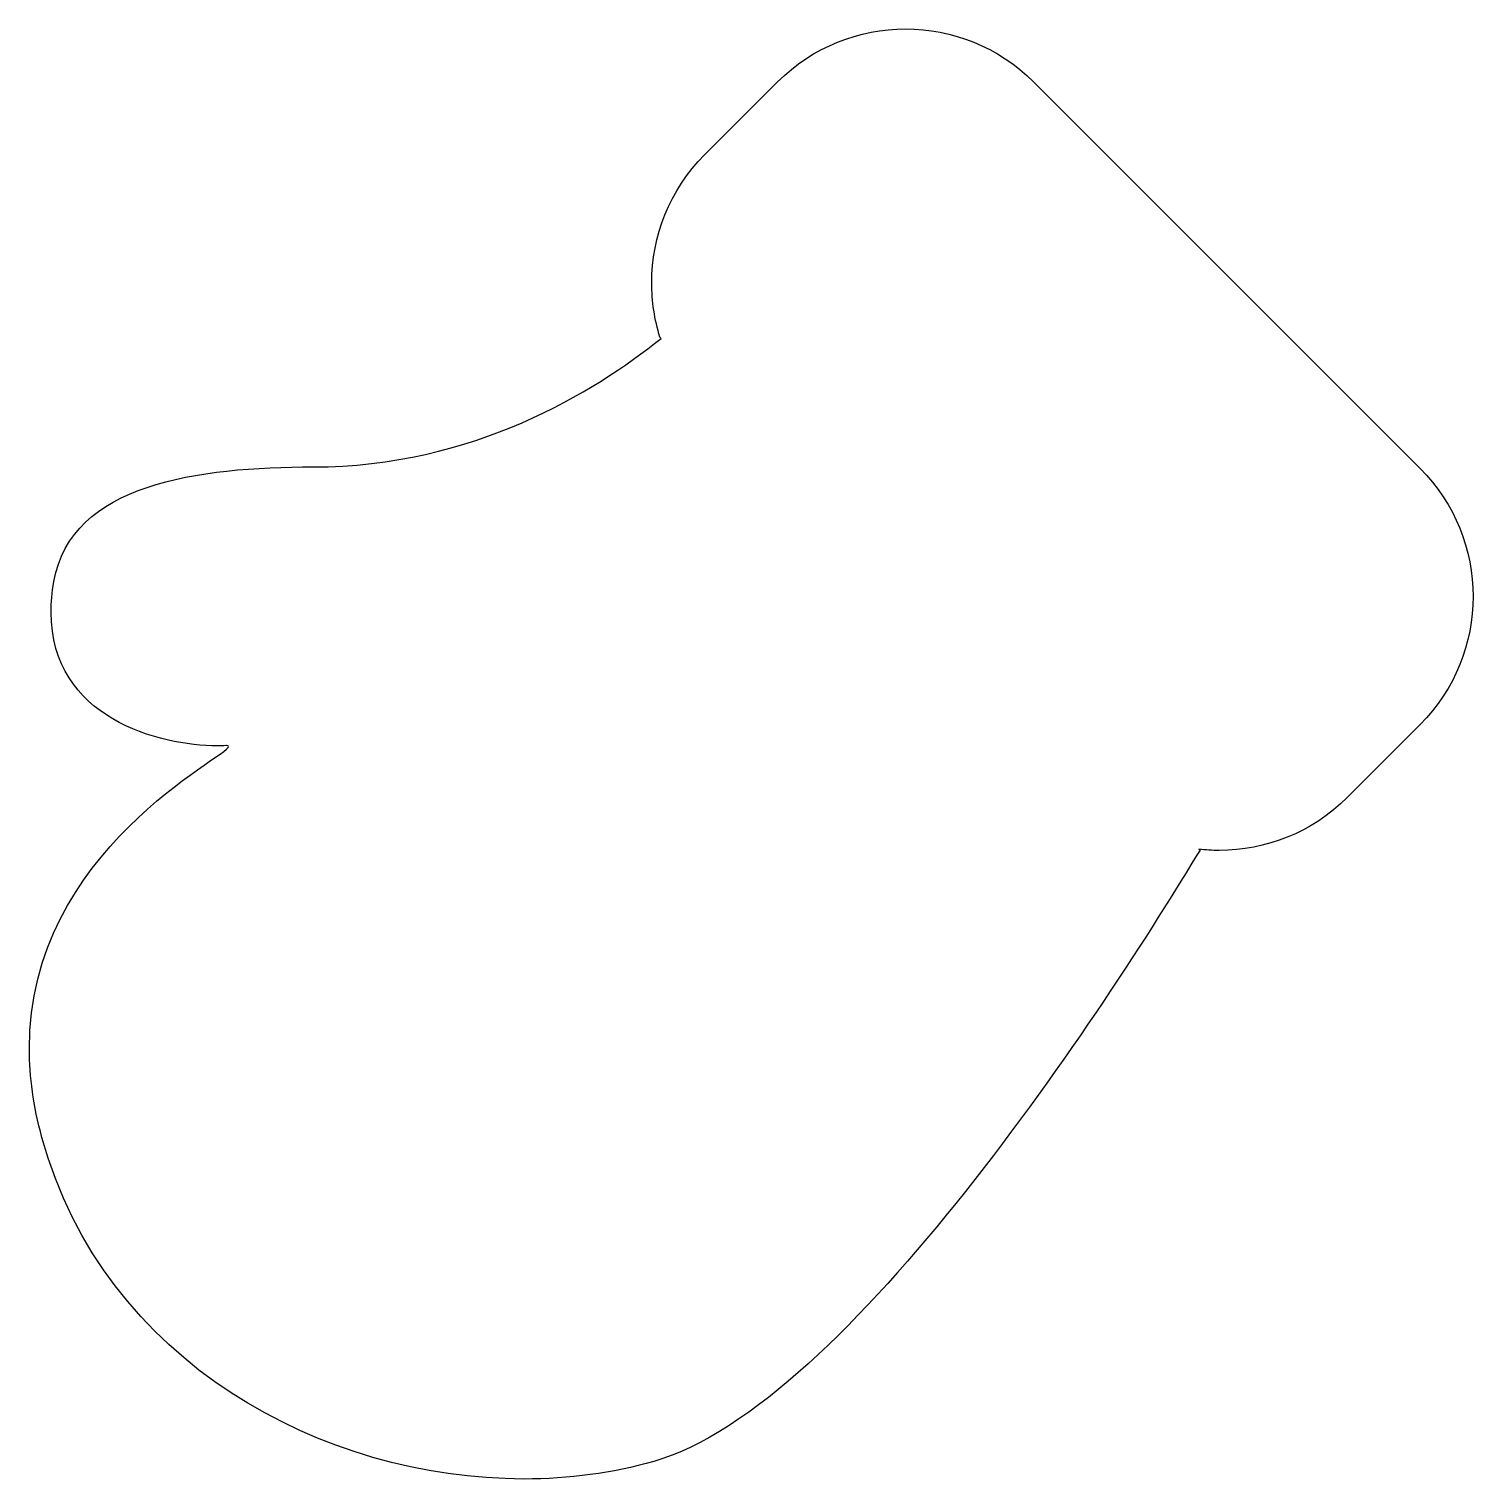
# Model space of a CAD drawing. Header units: centimetres. Extents: x -10.1 to 10.1, y -10.2 to 10.2.
import ezdxf

# ---------------------------------------------------------------- set-up
doc = ezdxf.new("R2010")
doc.units = ezdxf.units.CM
doc.header["$MEASUREMENT"] = 0
doc.layers.add('Camada 1', color=7, linetype='Continuous')

msp = doc.modelspace()

# ---------------------------------------------------------------- linework, layer by layer
at = {"layer": 'Camada 1'}
msp.add_open_spline([(6.289, -1.33858), (6.38324, -1.34906), (6.47797, -1.3543), (6.57269, -1.3543), (6.57269, -1.3543), (7.22428, -1.3543), (7.87587, -1.10689), (8.37024, -0.6123), (8.37024, -0.6123), (8.37024, -0.6123), (9.39828, 0.41492), (9.39828, 0.41492), (9.39828, 0.41492), (9.89226, 0.90932), (10.13925, 1.5611), (10.13925, 2.21268), (10.13925, 2.21268), (10.13925, 2.86426), (9.89226, 3.51586), (9.39746, 4.00984), (9.39746, 4.00984), (9.39746, 4.00984), (3.96715, 9.44144), (3.96715, 9.44144), (3.96715, 9.44144), (3.47235, 9.9354), (2.82119, 10.18238), (2.1696, 10.18238), (2.1696, 10.18238), (2.1696, 10.18238), (2.1696, 10.18238), (2.1696, 10.18238), (2.1696, 10.18238), (1.51801, 10.18238), (0.86642, 9.93539), (0.37205, 9.44144), (0.37205, 9.44144), (0.37205, 9.44144), (-0.65477, 8.4142), (-0.65477, 8.4142), (-0.65477, 8.4142), (-1.14917, 7.91983), (-1.39634, 7.26821), (-1.39656, 6.61665), (-1.39656, 6.61665), (-1.39656, 6.35942), (-1.35804, 6.10219), (-1.28099, 5.85462), (-1.28099, 5.85462), (-1.28099, 5.85462), (-1.2666, 5.83684), (-1.2666, 5.83684), (-1.2666, 5.83684), (-2.20013, 5.0854), (-3.90881, 4.03161), (-6.14986, 4.03161), (-6.14986, 4.03161), (-7.75794, 4.03079), (-9.55425, 3.80531), (-9.79484, 2.4204), (-9.79484, 2.4204), (-9.82111, 2.26879), (-9.83352, 2.12647), (-9.83352, 1.99304), (-9.83352, 1.99304), (-9.83455, 0.49976), (-8.29989, 0.11418), (-7.50082, 0.11418), (-7.50082, 0.11418), (-7.45801, 0.11418), (-7.41787, 0.11542), (-7.37959, 0.1177), (-7.37959, 0.1177), (-7.37586, 0.1177), (-7.37255, 0.1177), (-7.36906, 0.1177), (-7.36906, 0.1177), (-7.349, 0.1177), (-7.33969, 0.11355), (-7.33969, 0.10569), (-7.33969, 0.10569), (-7.34217, -0.03082), (-10.14424, -1.34519), (-10.13927, -4.14348), (-10.13927, -4.14348), (-10.13866, -4.52906), (-10.08466, -4.94321), (-9.96263, -5.38628), (-9.96263, -5.38628), (-9.09157, -8.55281), (-6.00716, -10.18241), (-3.19207, -10.18241), (-3.19207, -10.18241), (-2.56117, -10.18241), (-1.94496, -10.10092), (-1.36864, -9.93624), (-1.36864, -9.93624), (1.3571, -9.15672), (5.02057, -3.46646), (6.30518, -1.34834), (6.30518, -1.34834), (6.30518, -1.34834), (6.289, -1.33858), (6.289, -1.33858)], degree=3, knots=[0, 0, 0, 0, 0.03703704, 0.03703704, 0.03703704, 0.03703704, 0.07407407, 0.07407407, 0.07407407, 0.07407407, 0.11111111, 0.11111111, 0.11111111, 0.11111111, 0.14814815, 0.14814815, 0.14814815, 0.14814815, 0.18518519, 0.18518519, 0.18518519, 0.18518519, 0.22222222, 0.22222222, 0.22222222, 0.22222222, 0.25925926, 0.25925926, 0.25925926, 0.25925926, 0.2962963, 0.2962963, 0.2962963, 0.2962963, 0.33333333, 0.33333333, 0.33333333, 0.33333333, 0.37037037, 0.37037037, 0.37037037, 0.37037037, 0.40740741, 0.40740741, 0.40740741, 0.40740741, 0.44444444, 0.44444444, 0.44444444, 0.44444444, 0.48148148, 0.48148148, 0.48148148, 0.48148148, 0.51851852, 0.51851852, 0.51851852, 0.51851852, 0.55555556, 0.55555556, 0.55555556, 0.55555556, 0.59259259, 0.59259259, 0.59259259, 0.59259259, 0.62962963, 0.62962963, 0.62962963, 0.62962963, 0.66666667, 0.66666667, 0.66666667, 0.66666667, 0.7037037, 0.7037037, 0.7037037, 0.7037037, 0.74074074, 0.74074074, 0.74074074, 0.74074074, 0.77777778, 0.77777778, 0.77777778, 0.77777778, 0.81481481, 0.81481481, 0.81481481, 0.81481481, 0.85185185, 0.85185185, 0.85185185, 0.85185185, 0.88888889, 0.88888889, 0.88888889, 0.88888889, 0.92592593, 0.92592593, 0.92592593, 0.92592593, 1, 1, 1, 1], dxfattribs=at)

doc.saveas('drawing.dxf')
